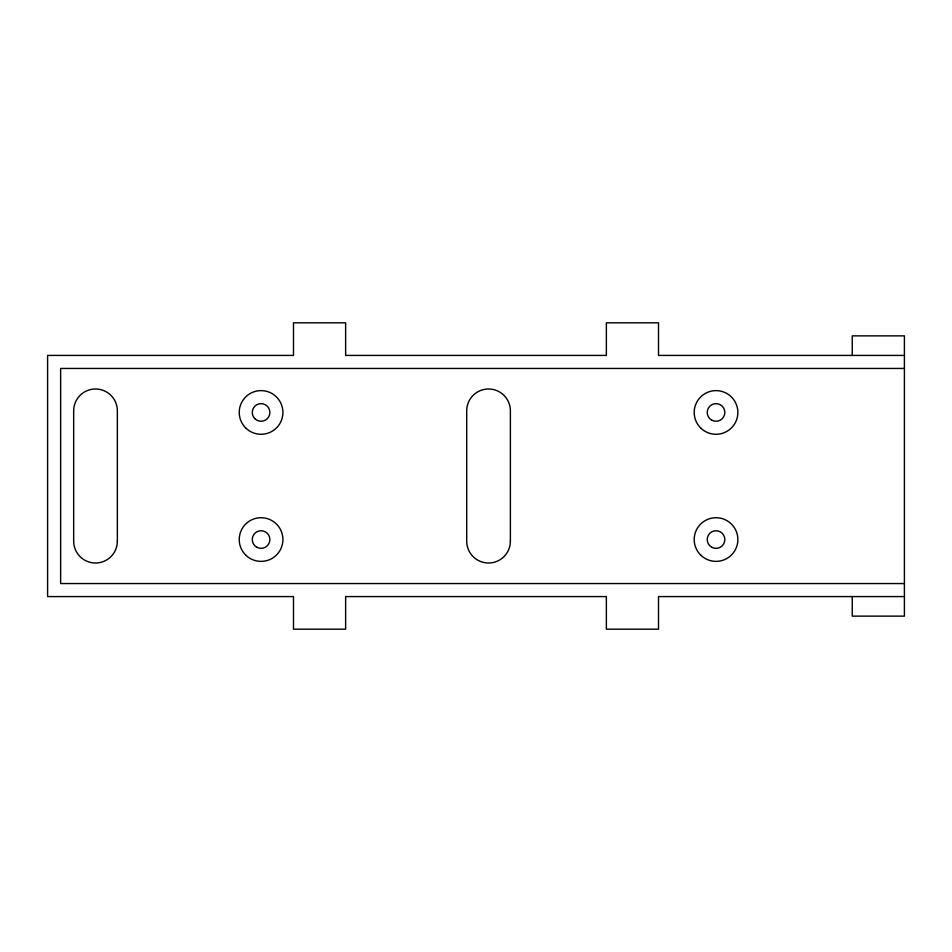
<?xml version="1.0" encoding="UTF-8"?>
<svg xmlns="http://www.w3.org/2000/svg" width="952" height="952" viewBox="0 0 952 952"><rect width="100%" height="100%" fill="white"/><g stroke="black" fill="none" stroke-linecap="round" stroke-linejoin="round"><path stroke-width="1.43" d="M904.4 355.417L658.51 355.417L658.51 322.823L606.365 322.823L606.365 355.417L345.635 355.417L345.635 322.823L293.49 322.823L293.49 355.417L47.6 355.417L47.6 596.583L293.49 596.583L293.49 629.177L345.635 629.177L345.635 596.583L606.365 596.583L606.365 629.177L658.51 629.177L658.51 596.583L904.4 596.583M904.4 368.448L60.63 368.448L60.63 583.552L904.4 583.552M852.254 355.417L852.254 335.866L904.4 335.866L904.4 616.134L852.254 616.134L852.254 596.583M510.379 541.176L510.379 410.824A21.837 21.837 0 0 0 488.543 388.987A21.837 21.837 0 0 0 466.706 410.824L466.706 541.176A21.837 21.837 0 0 0 488.543 563.013A21.837 21.837 0 0 0 510.379 541.176M117.346 541.176L117.346 410.824A21.837 21.837 0 0 0 95.509 388.987A21.837 21.837 0 0 0 73.673 410.824L73.673 541.176A21.837 21.837 0 0 0 95.509 563.013A21.837 21.837 0 0 0 117.346 541.176M254.85 418.666A8.794 8.794 0 0 0 269.571 414.727A8.794 8.794 0 0 0 258.789 403.945A8.794 8.794 0 0 0 254.85 418.666M245.628 427.888A21.837 21.837 0 0 0 282.161 418.095A21.837 21.837 0 0 0 255.41 391.355A21.837 21.837 0 0 0 245.628 427.888M256.671 547.174A8.794 8.794 0 0 0 269.868 539.546A8.794 8.794 0 0 0 256.671 531.93A8.794 8.794 0 0 0 256.671 547.174M245.628 554.992A21.837 21.837 0 0 0 282.161 545.198A21.837 21.837 0 0 0 255.41 518.459A21.837 21.837 0 0 0 245.628 554.992M700.589 554.992A21.837 21.837 0 0 0 737.122 545.198A21.837 21.837 0 0 0 710.37 518.459A21.837 21.837 0 0 0 700.589 554.992M711.632 547.174A8.794 8.794 0 0 0 724.829 539.546A8.794 8.794 0 0 0 711.632 531.93A8.794 8.794 0 0 0 711.632 547.174M700.589 427.888A21.837 21.837 0 0 0 737.122 418.095A21.837 21.837 0 0 0 710.37 391.355A21.837 21.837 0 0 0 700.589 427.888M711.632 420.07A8.794 8.794 0 0 0 724.829 412.454A8.794 8.794 0 0 0 711.632 404.826A8.794 8.794 0 0 0 711.632 420.07"/></g></svg>
